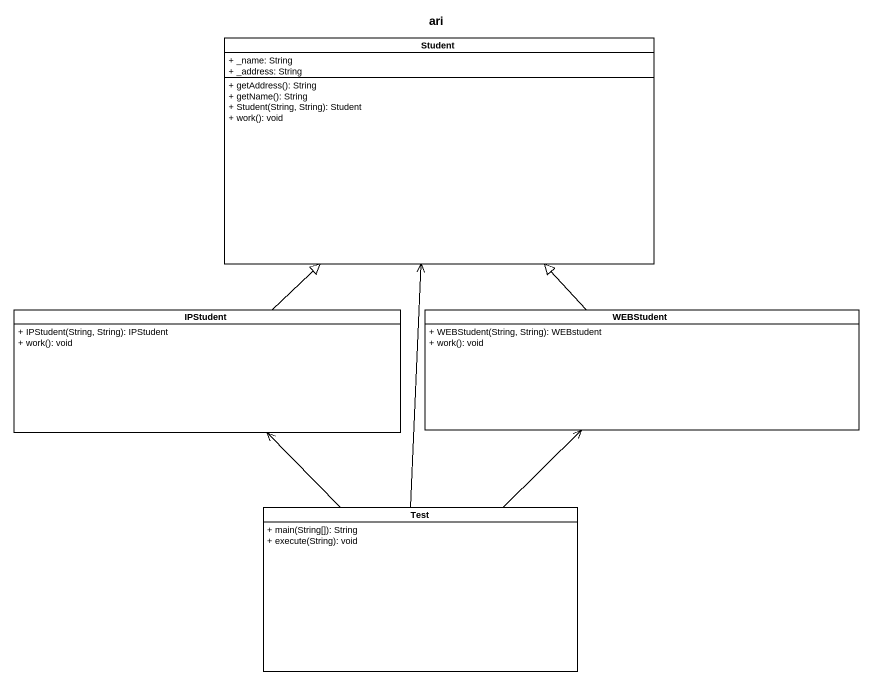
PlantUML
@startuml
title ari
hide circle
hide empty members
skinparam classAttributeIconSize 0
class Student {
  + _name: String
  + _address: String
  + getAddress(): String
  + getName(): String
  + Student(String, String): Student
  + work(): void
}
class IPStudent {
  + IPStudent(String, String): IPStudent
  + work(): void
}
class WEBStudent {
  + WEBStudent(String, String): WEBstudent
  + work(): void
}
class Test {
  + main(String[]): String
  + execute(String): void
}
IPStudent -up-|> Student
WEBStudent -up-|> Student
Test -up-> Student
Test -up-> IPStudent
Test -up-> WEBStudent
@enduml
